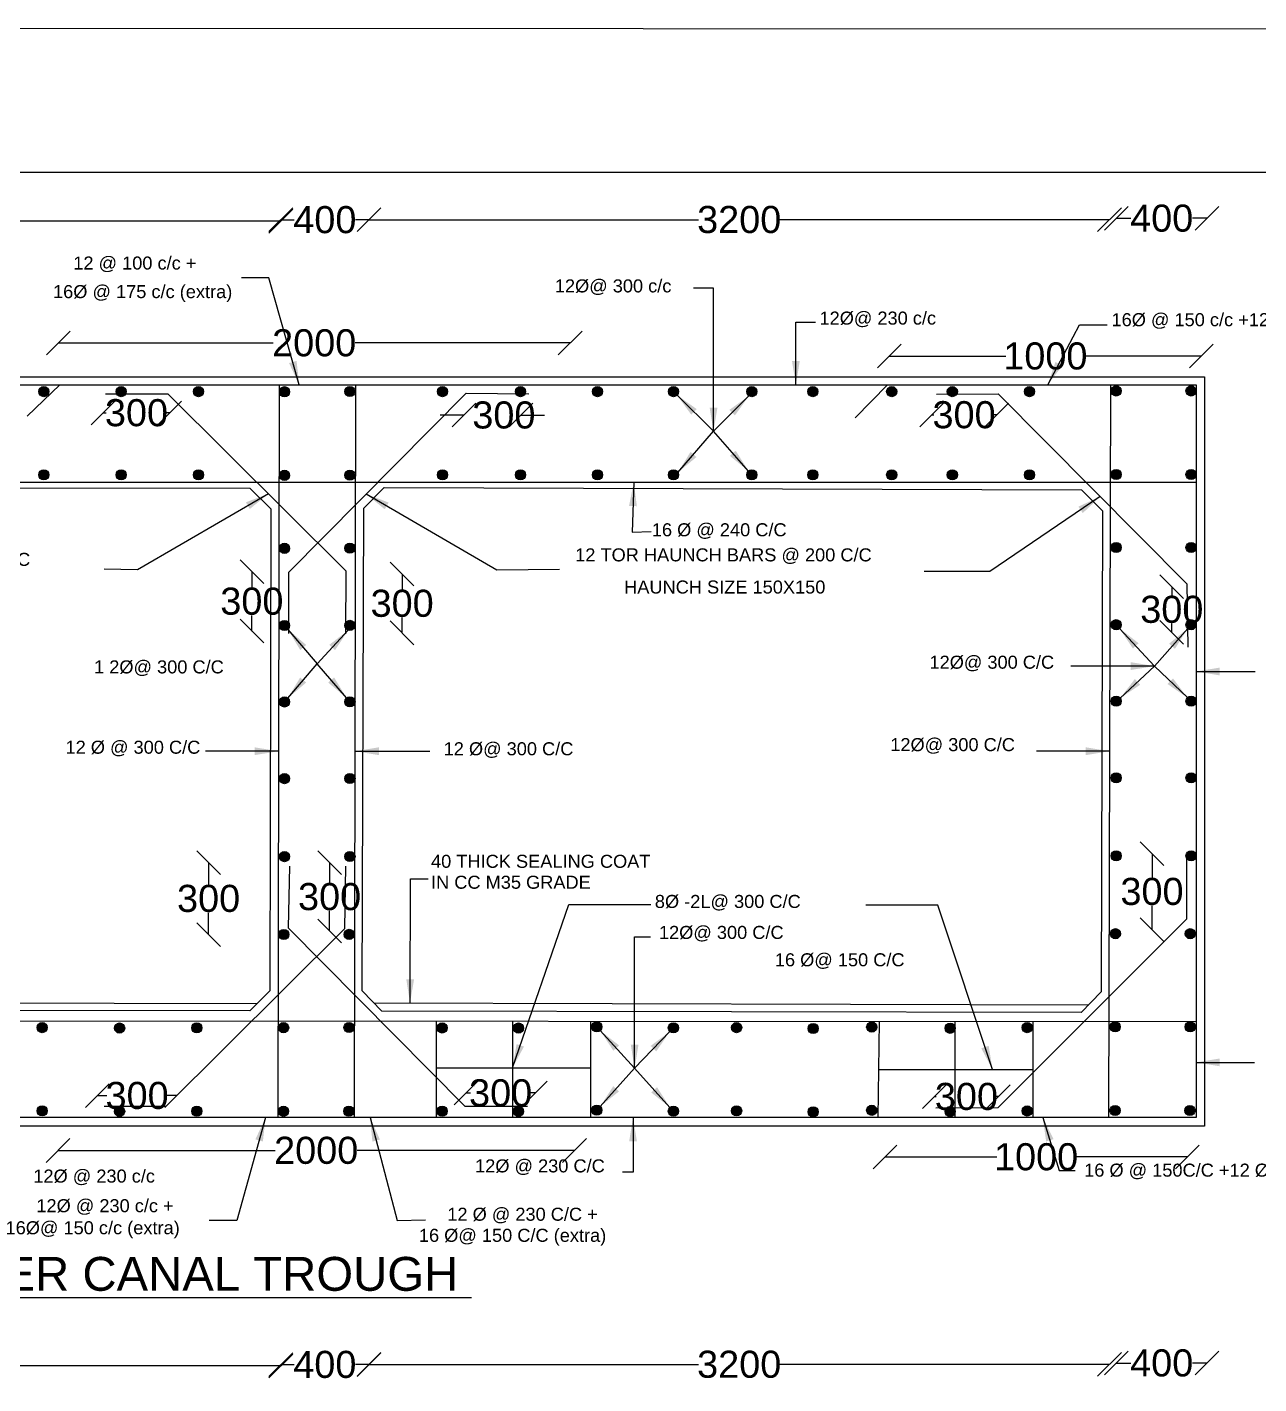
# Model space of a CAD drawing. Header units: metres. Extents: x -13745 to -12608, y -64300 to -63508.
# Drawn here: x -13226.2 to -12862.5, y -63908.3 to -63507.6 of the extents above; entities that cross this region are included whole.
import ezdxf

# ---------------------------------------------------------------- set-up
doc = ezdxf.new("R2010")
doc.units = ezdxf.units.M
doc.header["$MEASUREMENT"] = 0
doc.layers.add('DRAWING', color=7, linetype='Continuous')
doc.styles.get("Standard").update_dxf_attribs({"font": 'ARIAL_1.TTF'})
doc.dimstyles.get("Standard").update_dxf_attribs({"dimtxt": 8, "dimasz": 7, "dimexe": 0.18, "dimexo": 0.0625, "dimgap": 0.09, "dimtad": 0, "dimtih": 1, "dimtoh": 1, "dimdec": 0, "dimzin": 0, "dimdsep": 46, "dimtxsty": 'Standard', "dimblk": 'OBLIQUE', "dimcen": 0, "dimse1": 1, "dimse2": 1, "dimadec": 0, "dimazin": 0, "dimtfac": 1, "dimtdec": 0, "dimtofl": 0, "dimtmove": 0, "dimatfit": 3, "dimfxl": 0, "dimtolj": 1, "dimtzin": 0, "dimarcsym": 0})
picture_1 = doc.add_image_def('image1.jpg', size_in_pixel=(4746, 3309))

# ---------------------------------------------------------------- blocks, each defined once
blk = doc.blocks.new('_Oblique')
at = {"color": 0, "linetype": 'ByBlock', "lineweight": -2}
blk.add_line((-0.5, -0.5), (0.5, 0.5), dxfattribs=at)
blk = doc.blocks.new('*D8')
at = {"layer": 'Defpoints', "color": 0}
for p in [(-13375.26, -63563.7), (-13151.29, -63563.7), (-13151.29, -63564.86)]:
    blk.add_point(p, dxfattribs=at)
at = {"layer": 'DRAWING', "color": 0, "lineweight": -2}
for p, q in [((-13375.26, -63564.86), (-13275.29, -63564.86)), ((-13151.29, -63564.86), (-13251.25, -63564.86))]:
    blk.add_line(p, q, dxfattribs=at)
at = {"layer": 'DRAWING', "color": 0, "lineweight": -2, "xscale": 7, "yscale": 7, "zscale": 7, "rotation": 180}
blk.add_blockref('_Oblique', (-13375.26, -63564.86), dxfattribs=at)
at = {"layer": 'DRAWING', "color": 0, "lineweight": -2, "xscale": 7, "yscale": 7, "zscale": 7}
blk.add_blockref('_Oblique', (-13151.29, -63564.86), dxfattribs=at)
at = {"layer": 'DRAWING', "color": 0, "insert": (-13263.27, -63564.86), "char_height": 8, "attachment_point": 5}
blk.add_mtext('\\A1;3200', dxfattribs=at)
blk = doc.blocks.new('*D9')
at = {"layer": 'Defpoints', "color": 0}
for p in [(-13151.29, -63563.7), (-13125.28, -63563.7), (-13125.28, -63564.46)]:
    blk.add_point(p, dxfattribs=at)
at = {"layer": 'DRAWING', "color": 0, "lineweight": -2}
for p, q in [((-13151.29, -63564.46), (-13147.36, -63564.46)), ((-13125.28, -63564.46), (-13129.21, -63564.46))]:
    blk.add_line(p, q, dxfattribs=at)
at = {"layer": 'DRAWING', "color": 0, "lineweight": -2, "xscale": 7, "yscale": 7, "zscale": 7, "rotation": 180}
blk.add_blockref('_Oblique', (-13151.29, -63564.46), dxfattribs=at)
at = {"layer": 'DRAWING', "color": 0, "lineweight": -2, "xscale": 7, "yscale": 7, "zscale": 7}
blk.add_blockref('_Oblique', (-13125.28, -63564.46), dxfattribs=at)
at = {"layer": 'DRAWING', "color": 0, "insert": (-13138.29, -63564.46), "char_height": 8, "attachment_point": 5}
blk.add_mtext('\\A1;400', dxfattribs=at)
blk = doc.blocks.new('*D10')
at = {"layer": 'Defpoints', "color": 0}
for p in [(-13125.28, -63563.7), (-12906.56, -63563.7), (-12906.56, -63564.42)]:
    blk.add_point(p, dxfattribs=at)
at = {"layer": 'DRAWING', "color": 0, "lineweight": -2}
for p, q in [((-13125.28, -63564.42), (-13027.94, -63564.42)), ((-12906.56, -63564.42), (-13003.9, -63564.42))]:
    blk.add_line(p, q, dxfattribs=at)
at = {"layer": 'DRAWING', "color": 0, "lineweight": -2, "xscale": 7, "yscale": 7, "zscale": 7, "rotation": 180}
blk.add_blockref('_Oblique', (-13125.28, -63564.42), dxfattribs=at)
at = {"layer": 'DRAWING', "color": 0, "lineweight": -2, "xscale": 7, "yscale": 7, "zscale": 7}
blk.add_blockref('_Oblique', (-12906.56, -63564.42), dxfattribs=at)
at = {"layer": 'DRAWING', "color": 0, "insert": (-13015.92, -63564.42), "char_height": 8, "attachment_point": 5}
blk.add_mtext('\\A1;3200', dxfattribs=at)
blk = doc.blocks.new('*D11')
at = {"layer": 'Defpoints', "color": 0}
for p in [(-12904.56, -63564.42), (-12877.75, -63564.02), (-12877.75, -63564.42)]:
    blk.add_point(p, dxfattribs=at)
at = {"layer": 'DRAWING', "color": 0, "lineweight": -2}
for p, q in [((-12904.56, -63564.02), (-12900.23, -63564.02)), ((-12877.75, -63564.02), (-12882.08, -63564.02))]:
    blk.add_line(p, q, dxfattribs=at)
at = {"layer": 'DRAWING', "color": 0, "lineweight": -2, "xscale": 7, "yscale": 7, "zscale": 7, "rotation": 180}
blk.add_blockref('_Oblique', (-12904.56, -63564.02), dxfattribs=at)
at = {"layer": 'DRAWING', "color": 0, "lineweight": -2, "xscale": 7, "yscale": 7, "zscale": 7}
blk.add_blockref('_Oblique', (-12877.75, -63564.02), dxfattribs=at)
at = {"layer": 'DRAWING', "color": 0, "insert": (-12891.15, -63564.02), "char_height": 8, "attachment_point": 5}
blk.add_mtext('\\A1;400', dxfattribs=at)
blk = doc.blocks.new('*D14')
at = {"layer": 'Defpoints', "color": 0}
for p in [(-13217.02, -63601.42), (-13065.84, -63600.84), (-13065.84, -63601.42)]:
    blk.add_point(p, dxfattribs=at)
at = {"layer": 'DRAWING', "color": 0, "lineweight": -2}
for p, q in [((-13217.02, -63600.84), (-13153.52, -63600.84)), ((-13065.84, -63600.84), (-13129.34, -63600.84))]:
    blk.add_line(p, q, dxfattribs=at)
at = {"layer": 'DRAWING', "color": 0, "lineweight": -2, "xscale": 7, "yscale": 7, "zscale": 7, "rotation": 180}
blk.add_blockref('_Oblique', (-13217.02, -63600.84), dxfattribs=at)
at = {"layer": 'DRAWING', "color": 0, "lineweight": -2, "xscale": 7, "yscale": 7, "zscale": 7}
blk.add_blockref('_Oblique', (-13065.84, -63600.84), dxfattribs=at)
at = {"layer": 'DRAWING', "color": 0, "insert": (-13141.43, -63600.84), "char_height": 8, "attachment_point": 5}
blk.add_mtext('\\A1;2000', dxfattribs=at)
blk = doc.blocks.new('*D15')
at = {"layer": 'Defpoints', "color": 0}
for p in [(-12971.61, -63607.39), (-12879.4, -63604.72), (-12879.4, -63607.39)]:
    blk.add_point(p, dxfattribs=at)
at = {"layer": 'DRAWING', "color": 0, "lineweight": -2}
for p, q in [((-12971.61, -63604.72), (-12937.15, -63604.72)), ((-12879.4, -63604.72), (-12913.86, -63604.72))]:
    blk.add_line(p, q, dxfattribs=at)
at = {"layer": 'DRAWING', "color": 0, "lineweight": -2, "xscale": 7, "yscale": 7, "zscale": 7, "rotation": 180}
blk.add_blockref('_Oblique', (-12971.61, -63604.72), dxfattribs=at)
at = {"layer": 'DRAWING', "color": 0, "lineweight": -2, "xscale": 7, "yscale": 7, "zscale": 7}
blk.add_blockref('_Oblique', (-12879.4, -63604.72), dxfattribs=at)
at = {"layer": 'DRAWING', "color": 0, "insert": (-12925.5, -63604.72), "char_height": 8, "attachment_point": 5}
blk.add_mtext('\\A1;1000', dxfattribs=at)
blk = doc.blocks.new('*D23')
at = {"layer": 'Defpoints', "color": 0}
for p in [(-13203.76, -63618.97), (-13184.08, -63618.97), (-13184.08, -63621.48)]:
    blk.add_point(p, dxfattribs=at)
at = {"layer": 'DRAWING', "color": 0, "lineweight": -2}
for p, q in [((-13203.76, -63621.48), (-13202.83, -63621.48)), ((-13184.08, -63621.48), (-13185.01, -63621.48))]:
    blk.add_line(p, q, dxfattribs=at)
at = {"layer": 'DRAWING', "color": 0, "lineweight": -2, "xscale": 7, "yscale": 7, "zscale": 7, "rotation": 180}
blk.add_blockref('_Oblique', (-13203.76, -63621.48), dxfattribs=at)
at = {"layer": 'DRAWING', "color": 0, "lineweight": -2, "xscale": 7, "yscale": 7, "zscale": 7}
blk.add_blockref('_Oblique', (-13184.08, -63621.48), dxfattribs=at)
at = {"layer": 'DRAWING', "color": 0, "insert": (-13193.92, -63621.48), "char_height": 8, "attachment_point": 5}
blk.add_mtext('\\A1;300', dxfattribs=at)
blk = doc.blocks.new('*D24')
at = {"layer": 'Defpoints', "color": 0}
for p in [(-13097.2, -63619.69), (-13080.38, -63619.69), (-13080.38, -63622.15)]:
    blk.add_point(p, dxfattribs=at)
at = {"layer": 'DRAWING', "color": 0, "lineweight": -2}
for p, q in [((-13097.2, -63622.15), (-13104.2, -63622.15)), ((-13080.38, -63622.15), (-13073.38, -63622.15))]:
    blk.add_line(p, q, dxfattribs=at)
at = {"layer": 'DRAWING', "color": 0, "lineweight": -2, "xscale": 7, "yscale": 7, "zscale": 7}
blk.add_blockref('_Oblique', (-13097.2, -63622.15), dxfattribs=at)
at = {"layer": 'DRAWING', "color": 0, "lineweight": -2, "xscale": 7, "yscale": 7, "zscale": 7, "rotation": 180}
blk.add_blockref('_Oblique', (-13080.38, -63622.15), dxfattribs=at)
at = {"layer": 'DRAWING', "color": 0, "insert": (-13085.42, -63622.15), "char_height": 8, "attachment_point": 5}
blk.add_mtext('\\A1;300', dxfattribs=at)
blk = doc.blocks.new('*D25')
at = {"layer": 'Defpoints', "color": 0}
for p in [(-12959.12, -63621.76), (-12939.89, -63621.76), (-12939.89, -63622.08)]:
    blk.add_point(p, dxfattribs=at)
at = {"layer": 'DRAWING', "color": 0, "lineweight": -2}
for p, q in [((-12959.12, -63622.08), (-12958.42, -63622.08)), ((-12939.89, -63622.08), (-12940.59, -63622.08))]:
    blk.add_line(p, q, dxfattribs=at)
at = {"layer": 'DRAWING', "color": 0, "lineweight": -2, "xscale": 7, "yscale": 7, "zscale": 7, "rotation": 180}
blk.add_blockref('_Oblique', (-12959.12, -63622.08), dxfattribs=at)
at = {"layer": 'DRAWING', "color": 0, "lineweight": -2, "xscale": 7, "yscale": 7, "zscale": 7}
blk.add_blockref('_Oblique', (-12939.89, -63622.08), dxfattribs=at)
at = {"layer": 'DRAWING', "color": 0, "insert": (-12949.51, -63622.08), "char_height": 8, "attachment_point": 5}
blk.add_mtext('\\A1;300', dxfattribs=at)
blk = doc.blocks.new('*D28')
at = {"layer": 'Defpoints', "color": 0}
for p in [(-13135.7, -63669.1), (-13135.7, -63686.44), (-13115.46, -63686.44)]:
    blk.add_point(p, dxfattribs=at)
at = {"layer": 'DRAWING', "color": 0, "lineweight": -2}
for p, q in [((-13115.46, -63669.1), (-13115.46, -63673.6)), ((-13115.46, -63686.44), (-13115.46, -63681.94))]:
    blk.add_line(p, q, dxfattribs=at)
at = {"layer": 'DRAWING', "color": 0, "lineweight": -2, "xscale": 7, "yscale": 7, "zscale": 7}
for p, rotation in [((-13115.46, -63669.1), 90), ((-13115.46, -63686.44), 270)]:
    blk.add_blockref('_Oblique', p, dxfattribs=dict(at, rotation=rotation))
at = {"layer": 'DRAWING', "color": 0, "insert": (-13115.46, -63677.77), "char_height": 8, "attachment_point": 5}
blk.add_mtext('\\A1;300', dxfattribs=at)
blk = doc.blocks.new('*D29')
at = {"layer": 'Defpoints', "color": 0}
for p in [(-13145.76, -63668.35), (-13159.84, -63685.93), (-13145.76, -63685.93)]:
    blk.add_point(p, dxfattribs=at)
at = {"layer": 'DRAWING', "color": 0, "lineweight": -2}
for p, q in [((-13159.84, -63668.35), (-13159.84, -63672.97)), ((-13159.84, -63685.93), (-13159.84, -63681.32))]:
    blk.add_line(p, q, dxfattribs=at)
at = {"layer": 'DRAWING', "color": 0, "lineweight": -2, "xscale": 7, "yscale": 7, "zscale": 7}
for p, rotation in [((-13159.84, -63668.35), 90), ((-13159.84, -63685.93), 270)]:
    blk.add_blockref('_Oblique', p, dxfattribs=dict(at, rotation=rotation))
at = {"layer": 'DRAWING', "color": 0, "insert": (-13159.84, -63677.14), "char_height": 8, "attachment_point": 5}
blk.add_mtext('\\A1;300', dxfattribs=at)
blk = doc.blocks.new('*D30')
at = {"layer": 'Defpoints', "color": 0}
for p in [(-12888.28, -63672.83), (-12888.28, -63686.27), (-12888.16, -63686.27)]:
    blk.add_point(p, dxfattribs=at)
at = {"layer": 'DRAWING', "color": 0, "lineweight": -2}
for p, q in [((-12888.16, -63672.83), (-12888.16, -63675.38)), ((-12888.16, -63686.27), (-12888.16, -63683.73))]:
    blk.add_line(p, q, dxfattribs=at)
at = {"layer": 'DRAWING', "color": 0, "lineweight": -2, "xscale": 7, "yscale": 7, "zscale": 7}
for p, rotation in [((-12888.16, -63672.83), 90), ((-12888.16, -63686.27), 270)]:
    blk.add_blockref('_Oblique', p, dxfattribs=dict(at, rotation=rotation))
at = {"layer": 'DRAWING', "color": 0, "insert": (-12888.16, -63679.55), "char_height": 8, "attachment_point": 5}
blk.add_mtext('\\A1;300', dxfattribs=at)
blk = doc.blocks.new('*D31')
at = {"layer": 'Defpoints', "color": 0}
for p in [(-12887.83, -63751.67), (-12894.01, -63774.07), (-12886.91, -63774.07)]:
    blk.add_point(p, dxfattribs=at)
at = {"layer": 'DRAWING', "color": 0, "lineweight": -2}
for p, q in [((-12894.01, -63751.67), (-12894.01, -63758.69)), ((-12894.01, -63774.07), (-12894.01, -63767.04))]:
    blk.add_line(p, q, dxfattribs=at)
at = {"layer": 'DRAWING', "color": 0, "lineweight": -2, "xscale": 7, "yscale": 7, "zscale": 7}
for p, rotation in [((-12894.01, -63751.67), 90), ((-12894.01, -63774.07), 270)]:
    blk.add_blockref('_Oblique', p, dxfattribs=dict(at, rotation=rotation))
at = {"layer": 'DRAWING', "color": 0, "insert": (-12894.01, -63762.87), "char_height": 8, "attachment_point": 5}
blk.add_mtext('\\A1;300', dxfattribs=at)
blk = doc.blocks.new('*D32')
at = {"layer": 'Defpoints', "color": 0}
for p in [(-13136.58, -63754.3), (-13136.89, -63774.5), (-13136.58, -63774.5)]:
    blk.add_point(p, dxfattribs=at)
at = {"layer": 'DRAWING', "color": 0, "lineweight": -2}
for p, q in [((-13136.89, -63754.3), (-13136.89, -63760.22)), ((-13136.89, -63774.5), (-13136.89, -63768.57))]:
    blk.add_line(p, q, dxfattribs=at)
at = {"layer": 'DRAWING', "color": 0, "lineweight": -2, "xscale": 7, "yscale": 7, "zscale": 7}
for p, rotation in [((-13136.89, -63754.3), 90), ((-13136.89, -63774.5), 270)]:
    blk.add_blockref('_Oblique', p, dxfattribs=dict(at, rotation=rotation))
at = {"layer": 'DRAWING', "color": 0, "insert": (-13136.89, -63764.4), "char_height": 8, "attachment_point": 5}
blk.add_mtext('\\A1;300', dxfattribs=at)
blk = doc.blocks.new('*D33')
at = {"layer": 'Defpoints', "color": 0}
for p in [(-13146.61, -63754.3), (-13172.62, -63775.55), (-13148.91, -63775.55)]:
    blk.add_point(p, dxfattribs=at)
at = {"layer": 'DRAWING', "color": 0, "lineweight": -2}
for p, q in [((-13172.62, -63754.3), (-13172.62, -63760.75)), ((-13172.62, -63775.55), (-13172.62, -63769.1))]:
    blk.add_line(p, q, dxfattribs=at)
at = {"layer": 'DRAWING', "color": 0, "lineweight": -2, "xscale": 7, "yscale": 7, "zscale": 7}
for p, rotation in [((-13172.62, -63754.3), 90), ((-13172.62, -63775.55), 270)]:
    blk.add_blockref('_Oblique', p, dxfattribs=dict(at, rotation=rotation))
at = {"layer": 'DRAWING', "color": 0, "insert": (-13172.62, -63764.93), "char_height": 8, "attachment_point": 5}
blk.add_mtext('\\A1;300', dxfattribs=at)
blk = doc.blocks.new('*D41')
at = {"layer": 'Defpoints', "color": 0}
for p in [(-13205.44, -63822.37), (-13182.02, -63823.13), (-13182.02, -63823.13)]:
    blk.add_point(p, dxfattribs=at)
at = {"layer": 'DRAWING', "color": 0, "lineweight": -2}
for p, q in [((-13205.44, -63823.13), (-13202.64, -63823.13)), ((-13182.02, -63823.13), (-13184.82, -63823.13))]:
    blk.add_line(p, q, dxfattribs=at)
at = {"layer": 'DRAWING', "color": 0, "lineweight": -2, "xscale": 7, "yscale": 7, "zscale": 7, "rotation": 180}
blk.add_blockref('_Oblique', (-13205.44, -63823.13), dxfattribs=at)
at = {"layer": 'DRAWING', "color": 0, "lineweight": -2, "xscale": 7, "yscale": 7, "zscale": 7}
blk.add_blockref('_Oblique', (-13182.02, -63823.13), dxfattribs=at)
at = {"layer": 'DRAWING', "color": 0, "insert": (-13193.73, -63823.13), "char_height": 8, "attachment_point": 5}
blk.add_mtext('\\A1;300', dxfattribs=at)
blk = doc.blocks.new('*D42')
at = {"layer": 'Defpoints', "color": 0}
for p in [(-13096.64, -63823.02), (-13076.13, -63822.35), (-13076.13, -63823.02)]:
    blk.add_point(p, dxfattribs=at)
at = {"layer": 'DRAWING', "color": 0, "lineweight": -2}
for p, q in [((-13096.64, -63822.35), (-13095.3, -63822.35)), ((-13076.13, -63822.35), (-13077.47, -63822.35))]:
    blk.add_line(p, q, dxfattribs=at)
at = {"layer": 'DRAWING', "color": 0, "lineweight": -2, "xscale": 7, "yscale": 7, "zscale": 7, "rotation": 180}
blk.add_blockref('_Oblique', (-13096.64, -63822.35), dxfattribs=at)
at = {"layer": 'DRAWING', "color": 0, "lineweight": -2, "xscale": 7, "yscale": 7, "zscale": 7}
blk.add_blockref('_Oblique', (-13076.13, -63822.35), dxfattribs=at)
at = {"layer": 'DRAWING', "color": 0, "insert": (-13086.38, -63822.35), "char_height": 8, "attachment_point": 5}
blk.add_mtext('\\A1;300', dxfattribs=at)
blk = doc.blocks.new('*D43')
at = {"layer": 'Defpoints', "color": 0}
for p in [(-12958.27, -63822.98), (-12939.35, -63822.98), (-12939.35, -63823.42)]:
    blk.add_point(p, dxfattribs=at)
at = {"layer": 'DRAWING', "color": 0, "lineweight": -2}
for p, q in [((-12958.27, -63823.42), (-12957.72, -63823.42)), ((-12939.35, -63823.42), (-12939.9, -63823.42))]:
    blk.add_line(p, q, dxfattribs=at)
at = {"layer": 'DRAWING', "color": 0, "lineweight": -2, "xscale": 7, "yscale": 7, "zscale": 7, "rotation": 180}
blk.add_blockref('_Oblique', (-12958.27, -63823.42), dxfattribs=at)
at = {"layer": 'DRAWING', "color": 0, "lineweight": -2, "xscale": 7, "yscale": 7, "zscale": 7}
blk.add_blockref('_Oblique', (-12939.35, -63823.42), dxfattribs=at)
at = {"layer": 'DRAWING', "color": 0, "insert": (-12948.81, -63823.42), "char_height": 8, "attachment_point": 5}
blk.add_mtext('\\A1;300', dxfattribs=at)
blk = doc.blocks.new('*D44')
at = {"layer": 'Defpoints', "color": 0}
for p in [(-12972.87, -63835.32), (-12883.6, -63835.32), (-12883.6, -63841.24)]:
    blk.add_point(p, dxfattribs=at)
at = {"layer": 'DRAWING', "color": 0, "lineweight": -2}
for p, q in [((-12972.87, -63841.24), (-12939.88, -63841.24)), ((-12883.6, -63841.24), (-12916.59, -63841.24))]:
    blk.add_line(p, q, dxfattribs=at)
at = {"layer": 'DRAWING', "color": 0, "lineweight": -2, "xscale": 7, "yscale": 7, "zscale": 7, "rotation": 180}
blk.add_blockref('_Oblique', (-12972.87, -63841.24), dxfattribs=at)
at = {"layer": 'DRAWING', "color": 0, "lineweight": -2, "xscale": 7, "yscale": 7, "zscale": 7}
blk.add_blockref('_Oblique', (-12883.6, -63841.24), dxfattribs=at)
at = {"layer": 'DRAWING', "color": 0, "insert": (-12928.24, -63841.24), "char_height": 8, "attachment_point": 5}
blk.add_mtext('\\A1;1000', dxfattribs=at)
blk = doc.blocks.new('*D45')
at = {"layer": 'Defpoints', "color": 0}
for p in [(-13217.11, -63837.91), (-13217.11, -63839.33), (-13064.56, -63837.91)]:
    blk.add_point(p, dxfattribs=at)
at = {"layer": 'DRAWING', "color": 0, "lineweight": -2}
for p, q in [((-13217.11, -63839.33), (-13152.93, -63839.33)), ((-13064.56, -63839.33), (-13128.75, -63839.33))]:
    blk.add_line(p, q, dxfattribs=at)
at = {"layer": 'DRAWING', "color": 0, "lineweight": -2, "xscale": 7, "yscale": 7, "zscale": 7, "rotation": 180}
blk.add_blockref('_Oblique', (-13217.11, -63839.33), dxfattribs=at)
at = {"layer": 'DRAWING', "color": 0, "lineweight": -2, "xscale": 7, "yscale": 7, "zscale": 7}
blk.add_blockref('_Oblique', (-13064.56, -63839.33), dxfattribs=at)
at = {"layer": 'DRAWING', "color": 0, "insert": (-13140.84, -63839.33), "char_height": 8, "attachment_point": 5}
blk.add_mtext('\\A1;2000', dxfattribs=at)
blk = doc.blocks.new('*D54')
at = {"layer": 'Defpoints', "color": 0}
for p in [(-13375.26, -63901.8), (-13151.29, -63901.8), (-13151.29, -63902.96)]:
    blk.add_point(p, dxfattribs=at)
at = {"layer": 'DRAWING', "color": 0, "lineweight": -2}
for p, q in [((-13375.26, -63902.96), (-13275.29, -63902.96)), ((-13151.29, -63902.96), (-13251.25, -63902.96))]:
    blk.add_line(p, q, dxfattribs=at)
at = {"layer": 'DRAWING', "color": 0, "lineweight": -2, "xscale": 7, "yscale": 7, "zscale": 7, "rotation": 180}
blk.add_blockref('_Oblique', (-13375.26, -63902.96), dxfattribs=at)
at = {"layer": 'DRAWING', "color": 0, "lineweight": -2, "xscale": 7, "yscale": 7, "zscale": 7}
blk.add_blockref('_Oblique', (-13151.29, -63902.96), dxfattribs=at)
at = {"layer": 'DRAWING', "color": 0, "insert": (-13263.27, -63902.96), "char_height": 8, "attachment_point": 5}
blk.add_mtext('\\A1;3200', dxfattribs=at)
blk = doc.blocks.new('*D55')
at = {"layer": 'Defpoints', "color": 0}
for p in [(-13151.29, -63901.8), (-13125.28, -63901.8), (-13125.28, -63902.56)]:
    blk.add_point(p, dxfattribs=at)
at = {"layer": 'DRAWING', "color": 0, "lineweight": -2}
for p, q in [((-13151.29, -63902.56), (-13147.36, -63902.56)), ((-13125.28, -63902.56), (-13129.21, -63902.56))]:
    blk.add_line(p, q, dxfattribs=at)
at = {"layer": 'DRAWING', "color": 0, "lineweight": -2, "xscale": 7, "yscale": 7, "zscale": 7, "rotation": 180}
blk.add_blockref('_Oblique', (-13151.29, -63902.56), dxfattribs=at)
at = {"layer": 'DRAWING', "color": 0, "lineweight": -2, "xscale": 7, "yscale": 7, "zscale": 7}
blk.add_blockref('_Oblique', (-13125.28, -63902.56), dxfattribs=at)
at = {"layer": 'DRAWING', "color": 0, "insert": (-13138.29, -63902.56), "char_height": 8, "attachment_point": 5}
blk.add_mtext('\\A1;400', dxfattribs=at)
blk = doc.blocks.new('*D56')
at = {"layer": 'Defpoints', "color": 0}
for p in [(-13125.28, -63901.8), (-12906.56, -63901.8), (-12906.56, -63902.52)]:
    blk.add_point(p, dxfattribs=at)
at = {"layer": 'DRAWING', "color": 0, "lineweight": -2}
for p, q in [((-13125.28, -63902.52), (-13027.94, -63902.52)), ((-12906.56, -63902.52), (-13003.9, -63902.52))]:
    blk.add_line(p, q, dxfattribs=at)
at = {"layer": 'DRAWING', "color": 0, "lineweight": -2, "xscale": 7, "yscale": 7, "zscale": 7, "rotation": 180}
blk.add_blockref('_Oblique', (-13125.28, -63902.52), dxfattribs=at)
at = {"layer": 'DRAWING', "color": 0, "lineweight": -2, "xscale": 7, "yscale": 7, "zscale": 7}
blk.add_blockref('_Oblique', (-12906.56, -63902.52), dxfattribs=at)
at = {"layer": 'DRAWING', "color": 0, "insert": (-13015.92, -63902.52), "char_height": 8, "attachment_point": 5}
blk.add_mtext('\\A1;3200', dxfattribs=at)
blk = doc.blocks.new('*D57')
at = {"layer": 'Defpoints', "color": 0}
for p in [(-12904.56, -63902.52), (-12877.75, -63902.12), (-12877.75, -63902.52)]:
    blk.add_point(p, dxfattribs=at)
at = {"layer": 'DRAWING', "color": 0, "lineweight": -2}
for p, q in [((-12904.56, -63902.12), (-12900.23, -63902.12)), ((-12877.75, -63902.12), (-12882.08, -63902.12))]:
    blk.add_line(p, q, dxfattribs=at)
at = {"layer": 'DRAWING', "color": 0, "lineweight": -2, "xscale": 7, "yscale": 7, "zscale": 7, "rotation": 180}
blk.add_blockref('_Oblique', (-12904.56, -63902.12), dxfattribs=at)
at = {"layer": 'DRAWING', "color": 0, "lineweight": -2, "xscale": 7, "yscale": 7, "zscale": 7}
blk.add_blockref('_Oblique', (-12877.75, -63902.12), dxfattribs=at)
at = {"layer": 'DRAWING', "color": 0, "insert": (-12891.15, -63902.12), "char_height": 8, "attachment_point": 5}
blk.add_mtext('\\A1;400', dxfattribs=at)

msp = doc.modelspace()

# ---------------------------------------------------------------- hatches: boundary and pattern name
at = {"layer": 'DRAWING'}
h = msp.add_hatch(color=256, dxfattribs=at)
edge = h.paths.add_edge_path()
edge.add_arc((-13221.28, -63615.2), 1.5, 0, 360)
h = msp.add_hatch(color=256, dxfattribs=at)
edge = h.paths.add_edge_path()
edge.add_arc((-13198.45, -63615.2), 1.5, 0, 360)
h = msp.add_hatch(color=256, dxfattribs=at)
edge = h.paths.add_edge_path()
edge.add_arc((-13175.58, -63615.2), 1.5, 0, 360)
h = msp.add_hatch(color=256, dxfattribs=at)
edge = h.paths.add_edge_path()
edge.add_arc((-13150.19, -63615.24), 1.5, 0, 360)
h = msp.add_hatch(color=256, dxfattribs=at)
edge = h.paths.add_edge_path()
edge.add_arc((-13130.87, -63615.19), 1.5, 0, 360)
h = msp.add_hatch(color=256, dxfattribs=at)
edge = h.paths.add_edge_path()
edge.add_arc((-13103.54, -63615.2), 1.5, 0, 360)
h = msp.add_hatch(color=256, dxfattribs=at)
edge = h.paths.add_edge_path()
edge.add_arc((-13080.49, -63615.2), 1.5, 0, 360)
h = msp.add_hatch(color=256, dxfattribs=at)
edge = h.paths.add_edge_path()
edge.add_arc((-13057.76, -63615.2), 1.5, 0, 360)
h = msp.add_hatch(color=256, dxfattribs=at)
edge = h.paths.add_edge_path()
edge.add_arc((-13035.32, -63615.2), 1.5, 0, 360)
h = msp.add_hatch(color=256, dxfattribs=at)
edge = h.paths.add_edge_path()
edge.add_arc((-13012.2, -63615.2), 1.5, 0, 360)
h = msp.add_hatch(color=256, dxfattribs=at)
edge = h.paths.add_edge_path()
edge.add_arc((-12994.17, -63615.2), 1.5, 0, 360)
h = msp.add_hatch(color=256, dxfattribs=at)
edge = h.paths.add_edge_path()
edge.add_arc((-12970.88, -63615.2), 1.5, 0, 360)
h = msp.add_hatch(color=256, dxfattribs=at)
edge = h.paths.add_edge_path()
edge.add_arc((-12952.98, -63615.2), 1.5, 0, 360)
h = msp.add_hatch(color=256, dxfattribs=at)
edge = h.paths.add_edge_path()
edge.add_arc((-12930.21, -63615.2), 1.5, 0, 360)
h = msp.add_hatch(color=256, dxfattribs=at)
edge = h.paths.add_edge_path()
edge.add_arc((-12904.6, -63615), 1.5, 0, 360)
h = msp.add_hatch(color=256, dxfattribs=at)
edge = h.paths.add_edge_path()
edge.add_arc((-12882.48, -63615), 1.5, 0, 360)
h = msp.add_hatch(color=256, dxfattribs=at)
edge = h.paths.add_edge_path()
edge.add_arc((-13221.28, -63639.8), 1.5, 0, 360)
h = msp.add_hatch(color=256, dxfattribs=at)
edge = h.paths.add_edge_path()
edge.add_arc((-13198.45, -63639.8), 1.5, 0, 360)
h = msp.add_hatch(color=256, dxfattribs=at)
edge = h.paths.add_edge_path()
edge.add_arc((-13175.58, -63639.8), 1.5, 0, 360)
h = msp.add_hatch(color=256, dxfattribs=at)
edge = h.paths.add_edge_path()
edge.add_arc((-13150.19, -63639.93), 1.5, 0, 360)
h = msp.add_hatch(color=256, dxfattribs=at)
edge = h.paths.add_edge_path()
edge.add_arc((-13130.87, -63639.88), 1.5, 0, 360)
h = msp.add_hatch(color=256, dxfattribs=at)
edge = h.paths.add_edge_path()
edge.add_arc((-13103.54, -63639.8), 1.5, 0, 360)
h = msp.add_hatch(color=256, dxfattribs=at)
edge = h.paths.add_edge_path()
edge.add_arc((-13080.49, -63639.8), 1.5, 0, 360)
h = msp.add_hatch(color=256, dxfattribs=at)
edge = h.paths.add_edge_path()
edge.add_arc((-13057.76, -63639.8), 1.5, 0, 360)
h = msp.add_hatch(color=256, dxfattribs=at)
edge = h.paths.add_edge_path()
edge.add_arc((-13035.32, -63639.8), 1.5, 0, 360)
h = msp.add_hatch(color=256, dxfattribs=at)
edge = h.paths.add_edge_path()
edge.add_arc((-13012.2, -63639.8), 1.5, 0, 360)
h = msp.add_hatch(color=256, dxfattribs=at)
edge = h.paths.add_edge_path()
edge.add_arc((-12994.17, -63639.8), 1.5, 0, 360)
h = msp.add_hatch(color=256, dxfattribs=at)
edge = h.paths.add_edge_path()
edge.add_arc((-12970.88, -63639.8), 1.5, 0, 360)
h = msp.add_hatch(color=256, dxfattribs=at)
edge = h.paths.add_edge_path()
edge.add_arc((-12952.98, -63639.8), 1.5, 0, 360)
h = msp.add_hatch(color=256, dxfattribs=at)
edge = h.paths.add_edge_path()
edge.add_arc((-12930.21, -63639.8), 1.5, 0, 360)
h = msp.add_hatch(color=256, dxfattribs=at)
edge = h.paths.add_edge_path()
edge.add_arc((-12904.6, -63639.69), 1.5, 0, 360)
h = msp.add_hatch(color=256, dxfattribs=at)
edge = h.paths.add_edge_path()
edge.add_arc((-12882.48, -63639.69), 1.5, 0, 360)
h = msp.add_hatch(color=256, dxfattribs=at)
edge = h.paths.add_edge_path()
edge.add_arc((-13150.19, -63661.49), 1.5, 0, 360)
h = msp.add_hatch(color=256, dxfattribs=at)
edge = h.paths.add_edge_path()
edge.add_arc((-13130.87, -63661.44), 1.5, 0, 360)
h = msp.add_hatch(color=256, dxfattribs=at)
edge = h.paths.add_edge_path()
edge.add_arc((-12904.6, -63661.25), 1.5, 0, 360)
h = msp.add_hatch(color=256, dxfattribs=at)
edge = h.paths.add_edge_path()
edge.add_arc((-12882.48, -63661.24), 1.5, 0, 360)
h = msp.add_hatch(color=256, dxfattribs=at)
edge = h.paths.add_edge_path()
edge.add_arc((-13150.19, -63684.29), 1.5, 0, 360)
h = msp.add_hatch(color=256, dxfattribs=at)
edge = h.paths.add_edge_path()
edge.add_arc((-13130.87, -63684.24), 1.5, 0, 360)
h = msp.add_hatch(color=256, dxfattribs=at)
edge = h.paths.add_edge_path()
edge.add_arc((-12904.6, -63684.05), 1.5, 0, 360)
h = msp.add_hatch(color=256, dxfattribs=at)
edge = h.paths.add_edge_path()
edge.add_arc((-12882.48, -63684.05), 1.5, 0, 360)
h = msp.add_hatch(color=256, dxfattribs=at)
edge = h.paths.add_edge_path()
edge.add_arc((-13150.19, -63706.86), 1.5, 0, 360)
h = msp.add_hatch(color=256, dxfattribs=at)
edge = h.paths.add_edge_path()
edge.add_arc((-13130.87, -63706.81), 1.5, 0, 360)
h = msp.add_hatch(color=256, dxfattribs=at)
edge = h.paths.add_edge_path()
edge.add_arc((-12904.6, -63706.62), 1.5, 0, 360)
h = msp.add_hatch(color=256, dxfattribs=at)
edge = h.paths.add_edge_path()
edge.add_arc((-12882.48, -63706.61), 1.5, 0, 360)
h = msp.add_hatch(color=256, dxfattribs=at)
edge = h.paths.add_edge_path()
edge.add_arc((-12904.6, -63729.26), 1.5, 0, 360)
h = msp.add_hatch(color=256, dxfattribs=at)
edge = h.paths.add_edge_path()
edge.add_arc((-12882.48, -63729.26), 1.5, 0, 360)
h = msp.add_hatch(color=256, dxfattribs=at)
edge = h.paths.add_edge_path()
edge.add_arc((-13150.19, -63729.51), 1.5, 0, 360)
h = msp.add_hatch(color=256, dxfattribs=at)
edge = h.paths.add_edge_path()
edge.add_arc((-13130.87, -63729.46), 1.5, 0, 360)
h = msp.add_hatch(color=256, dxfattribs=at)
edge = h.paths.add_edge_path()
edge.add_arc((-13150.19, -63752.54), 1.5, 0, 360)
h = msp.add_hatch(color=256, dxfattribs=at)
edge = h.paths.add_edge_path()
edge.add_arc((-13130.87, -63752.49), 1.5, 0, 360)
h = msp.add_hatch(color=256, dxfattribs=at)
edge = h.paths.add_edge_path()
edge.add_arc((-12904.6, -63752.3), 1.5, 0, 360)
h = msp.add_hatch(color=256, dxfattribs=at)
edge = h.paths.add_edge_path()
edge.add_arc((-12882.48, -63752.3), 1.5, 0, 360)
h = msp.add_hatch(color=256, dxfattribs=at)
edge = h.paths.add_edge_path()
edge.add_arc((-13150.41, -63775.55), 1.5, 0, 360)
h = msp.add_hatch(color=256, dxfattribs=at)
edge = h.paths.add_edge_path()
edge.add_arc((-13131.09, -63775.5), 1.5, 0, 360)
h = msp.add_hatch(color=256, dxfattribs=at)
edge = h.paths.add_edge_path()
edge.add_arc((-12904.83, -63775.31), 1.5, 0, 360)
h = msp.add_hatch(color=256, dxfattribs=at)
edge = h.paths.add_edge_path()
edge.add_arc((-12882.7, -63775.31), 1.5, 0, 360)
h = msp.add_hatch(color=256, dxfattribs=at)
edge = h.paths.add_edge_path()
edge.add_arc((-13221.76, -63803.04), 1.5, 0, 360)
h = msp.add_hatch(color=256, dxfattribs=at)
edge = h.paths.add_edge_path()
edge.add_arc((-13198.89, -63803.17), 1.5, 0, 360)
h = msp.add_hatch(color=256, dxfattribs=at)
edge = h.paths.add_edge_path()
edge.add_arc((-13176.1, -63803.11), 1.5, 0, 360)
h = msp.add_hatch(color=256, dxfattribs=at)
edge = h.paths.add_edge_path()
edge.add_arc((-13150.47, -63803.06), 1.5, 0, 360)
h = msp.add_hatch(color=256, dxfattribs=at)
edge = h.paths.add_edge_path()
edge.add_arc((-13131.15, -63803.01), 1.5, 0, 360)
h = msp.add_hatch(color=256, dxfattribs=at)
edge = h.paths.add_edge_path()
edge.add_arc((-13103.66, -63803.14), 1.5, 0, 360)
h = msp.add_hatch(color=256, dxfattribs=at)
edge = h.paths.add_edge_path()
edge.add_arc((-13081.08, -63803.17), 1.5, 0, 360)
h = msp.add_hatch(color=256, dxfattribs=at)
edge = h.paths.add_edge_path()
edge.add_arc((-13057.94, -63802.82), 1.5, 0, 360)
h = msp.add_hatch(color=256, dxfattribs=at)
edge = h.paths.add_edge_path()
edge.add_arc((-13035.36, -63803.13), 1.5, 0, 360)
h = msp.add_hatch(color=256, dxfattribs=at)
edge = h.paths.add_edge_path()
edge.add_arc((-13016.69, -63803.04), 1.5, 0, 360)
h = msp.add_hatch(color=256, dxfattribs=at)
edge = h.paths.add_edge_path()
edge.add_arc((-12994.09, -63803.31), 1.5, 0, 360)
h = msp.add_hatch(color=256, dxfattribs=at)
edge = h.paths.add_edge_path()
edge.add_arc((-12976.78, -63802.86), 1.5, 0, 360)
h = msp.add_hatch(color=256, dxfattribs=at)
edge = h.paths.add_edge_path()
edge.add_arc((-12953.64, -63803.23), 1.5, 0, 360)
h = msp.add_hatch(color=256, dxfattribs=at)
edge = h.paths.add_edge_path()
edge.add_arc((-12930.87, -63803.04), 1.5, 0, 360)
h = msp.add_hatch(color=256, dxfattribs=at)
edge = h.paths.add_edge_path()
edge.add_arc((-12904.88, -63802.82), 1.5, 0, 360)
h = msp.add_hatch(color=256, dxfattribs=at)
edge = h.paths.add_edge_path()
edge.add_arc((-12882.76, -63802.82), 1.5, 0, 360)
h = msp.add_hatch(color=256, dxfattribs=at)
edge = h.paths.add_edge_path()
edge.add_arc((-13221.76, -63827.64), 1.5, 0, 360)
h = msp.add_hatch(color=256, dxfattribs=at)
edge = h.paths.add_edge_path()
edge.add_arc((-13198.89, -63827.77), 1.5, 0, 360)
h = msp.add_hatch(color=256, dxfattribs=at)
edge = h.paths.add_edge_path()
edge.add_arc((-13176.1, -63827.71), 1.5, 0, 360)
h = msp.add_hatch(color=256, dxfattribs=at)
edge = h.paths.add_edge_path()
edge.add_arc((-13150.52, -63827.75), 1.5, 0, 360)
h = msp.add_hatch(color=256, dxfattribs=at)
edge = h.paths.add_edge_path()
edge.add_arc((-13131.19, -63827.7), 1.5, 0, 360)
h = msp.add_hatch(color=256, dxfattribs=at)
edge = h.paths.add_edge_path()
edge.add_arc((-13103.66, -63827.74), 1.5, 0, 360)
h = msp.add_hatch(color=256, dxfattribs=at)
edge = h.paths.add_edge_path()
edge.add_arc((-13081.08, -63827.77), 1.5, 0, 360)
h = msp.add_hatch(color=256, dxfattribs=at)
edge = h.paths.add_edge_path()
edge.add_arc((-13057.94, -63827.42), 1.5, 0, 360)
h = msp.add_hatch(color=256, dxfattribs=at)
edge = h.paths.add_edge_path()
edge.add_arc((-13035.36, -63827.73), 1.5, 0, 360)
h = msp.add_hatch(color=256, dxfattribs=at)
edge = h.paths.add_edge_path()
edge.add_arc((-13016.69, -63827.64), 1.5, 0, 360)
h = msp.add_hatch(color=256, dxfattribs=at)
edge = h.paths.add_edge_path()
edge.add_arc((-12994.09, -63827.91), 1.5, 0, 360)
h = msp.add_hatch(color=256, dxfattribs=at)
edge = h.paths.add_edge_path()
edge.add_arc((-12976.78, -63827.46), 1.5, 0, 360)
h = msp.add_hatch(color=256, dxfattribs=at)
edge = h.paths.add_edge_path()
edge.add_arc((-12953.64, -63827.83), 1.5, 0, 360)
h = msp.add_hatch(color=256, dxfattribs=at)
edge = h.paths.add_edge_path()
edge.add_arc((-12930.87, -63827.65), 1.5, 0, 360)
h = msp.add_hatch(color=256, dxfattribs=at)
edge = h.paths.add_edge_path()
edge.add_arc((-12904.93, -63827.5), 1.5, 0, 360)
h = msp.add_hatch(color=256, dxfattribs=at)
edge = h.paths.add_edge_path()
edge.add_arc((-12882.81, -63827.5), 1.5, 0, 360)

# ---------------------------------------------------------------- linework, layer by layer
for points in [[(-13734.52, -63550.38), (-12636.08, -63550.38), (-12636.08, -64276.91), (-13734.52, -64276.91)], [(-13648.75, -63610.82), (-12878.51, -63610.82), (-12878.51, -63832.17), (-13648.75, -63832.17)], [(-13646.35, -63613.18), (-12880.99, -63613.18), (-12880.99, -63829.63), (-13646.35, -63829.63)]]:
    msp.add_lwpolyline(points, close=True, dxfattribs=at)
for points in [[(-13216.59, -63613.18), (-13226.17, -63622.42)], [(-13151.82, -63613.18), (-13152.21, -63829.63)], [(-13129.53, -63829.63), (-13129.14, -63613.18)], [(-12972.17, -63613.18), (-12981.69, -63622.93)], [(-12906.31, -63613.18), (-12906.82, -63829.63)], [(-13203.04, -63615.89), (-13184.62, -63615.85), (-13132.09, -63668.15), (-13132.21, -63686.73)], [(-13148.94, -63686.68), (-13148.94, -63668.5), (-13096.54, -63615.63), (-13078.09, -63615.83)], [(-12957.62, -63616), (-12939.44, -63615.88), (-12883.68, -63672.01), (-12883.47, -63690.64)], [(-13646.35, -63641.91), (-12880.99, -63641.91)], [(-13372.71, -63649.7), (-13366.58, -63643.51), (-13160.43, -63643.75), (-13154.24, -63649.83), (-13154.53, -63792.13), (-13160.41, -63798.04), (-13366.91, -63797.95), (-13373.1, -63791.8), (-13372.71, -63649.7)], [(-13126.75, -63649.61), (-13120.73, -63643.53), (-12914.83, -63644.21), (-12908.59, -63650.41), (-12908.99, -63792.51), (-12914.89, -63798.56), (-13121.45, -63798.16), (-13127.24, -63792.21), (-13126.75, -63649.61)], [(-13203.47, -63826.25), (-13185.16, -63826.25), (-13132.39, -63773.72), (-13132.13, -63755.31)], [(-13148.76, -63755.38), (-13149.15, -63773.54), (-13096.9, -63826.26), (-13078.48, -63826.26)], [(-12957.88, -63826.72), (-12939.48, -63826.65), (-12883.74, -63770.9), (-12883.73, -63752.6)], [(-13066.19, -63766.71), (-13042.05, -63766.71)], [(-13369.43, -63795.44), (-13158.28, -63795.9)], [(-13123.81, -63795.73), (-12912.65, -63796.27)], [(-13646.35, -63800.8), (-12880.99, -63801.28)], [(-13105.37, -63801.14), (-13105.37, -63829.63)], [(-13082.86, -63801.16), (-13082.86, -63829.63)], [(-13059.83, -63801.17), (-13059.83, -63829.63)], [(-12974.58, -63801.22), (-12975.02, -63829.63)], [(-12952.22, -63801.24), (-12952.22, -63829.63)], [(-12929.18, -63801.25), (-12929.18, -63829.63)], [(-13105.37, -63814.9), (-13059.83, -63814.9)], [(-12974.8, -63815.43), (-12929.18, -63815.43)]]:
    msp.add_lwpolyline(points, dxfattribs=at)
for centre in [(-13221.28, -63615.2), (-13198.45, -63615.2), (-13175.58, -63615.2), (-13150.19, -63615.24), (-13130.87, -63615.19), (-13103.54, -63615.2), (-13080.49, -63615.2), (-13057.76, -63615.2), (-13035.32, -63615.2), (-13012.2, -63615.2), (-12994.17, -63615.2), (-12970.88, -63615.2), (-12952.98, -63615.2), (-12930.21, -63615.2), (-12904.6, -63615), (-12882.48, -63615), (-13221.28, -63639.8), (-13198.45, -63639.8), (-13175.58, -63639.8), (-13150.19, -63639.93), (-13130.87, -63639.88), (-13103.54, -63639.8), (-13080.49, -63639.8), (-13057.76, -63639.8), (-13035.32, -63639.8), (-13012.2, -63639.8), (-12994.17, -63639.8), (-12970.88, -63639.8), (-12952.98, -63639.8), (-12930.21, -63639.8), (-12904.6, -63639.69), (-12882.48, -63639.69), (-13150.19, -63661.49), (-13130.87, -63661.44), (-12904.6, -63661.25), (-12882.48, -63661.24), (-13150.19, -63684.29), (-13130.87, -63684.24), (-12904.6, -63684.05), (-12882.48, -63684.05), (-13150.19, -63706.86), (-13130.87, -63706.81), (-12904.6, -63706.62), (-12882.48, -63706.61), (-12904.6, -63729.26), (-12882.48, -63729.26), (-13150.19, -63729.51), (-13130.87, -63729.46), (-13150.19, -63752.54), (-13130.87, -63752.49), (-12904.6, -63752.3), (-12882.48, -63752.3), (-13150.41, -63775.55), (-13131.09, -63775.5), (-12904.83, -63775.31), (-12882.7, -63775.31), (-13221.76, -63803.04), (-13198.89, -63803.17), (-13176.1, -63803.11), (-13150.47, -63803.06), (-13131.15, -63803.01), (-13103.66, -63803.14), (-13081.08, -63803.17), (-13057.94, -63802.82), (-13035.36, -63803.13), (-13016.69, -63803.04), (-12994.09, -63803.31), (-12976.78, -63802.86), (-12953.64, -63803.23), (-12930.87, -63803.04), (-12904.88, -63802.82), (-12882.76, -63802.82), (-13221.76, -63827.64), (-13198.89, -63827.77), (-13176.1, -63827.71), (-13150.52, -63827.75), (-13131.19, -63827.7), (-13103.66, -63827.74), (-13081.08, -63827.77), (-13057.94, -63827.42), (-13035.36, -63827.73), (-13016.69, -63827.64), (-12994.09, -63827.91), (-12976.78, -63827.46), (-12953.64, -63827.83), (-12930.87, -63827.65), (-12904.93, -63827.5), (-12882.81, -63827.5)]:
    msp.add_circle(centre, 1.5, dxfattribs=at)

# ---------------------------------------------------------------- texts
for s, height, p in [('12 @ 100 c/c +', 3.8472, (-13212.58, -63579.15)), ('16Ø @ 175 c/c (extra)', 3.8472, (-13218.56, -63587.59)), ('12Ø@ 300 c/c', 3.8472, (-13070.37, -63585.9)), ('12Ø@ 230 c/c', 3.8472, (-12992.21, -63595.41)), ('16Ø @ 150 c/c +12Ø @ 230 ', 3.8472, (-12905.97, -63595.88)), ('16 Ø @ 240 C/C', 3.8472, (-13041.72, -63657.93)), ('12 TOR HAUNCH BARS @ 200 C/C', 3.8472, (-13312.87, -63666.67)), ('12 TOR HAUNCH BARS @ 200 C/C', 3.8472, (-13064.36, -63665.34)), ('HAUNCH SIZE 150X150', 3.8472, (-13049.9, -63674.84)), ('1 2Ø@ 300 C/C', 3.8472, (-13206.44, -63698.43)), ('12Ø@ 300 C/C', 3.8472, (-12959.73, -63697.04)), ('12 Ø @ 300 C/C', 3.8472, (-13214.87, -63722.15)), ('12 Ø@ 300 C/C', 3.8472, (-13103.2, -63722.61)), ('12Ø@ 300 C/C', 3.8472, (-12971.3, -63721.39)), ('40 THICK SEALING COAT ', 3.8472, (-13106.93, -63755.85)), ('IN CC M35 GRADE', 3.8472, (-13106.93, -63762.03)), ('8Ø -2L@ 300 C/C', 3.8472, (-13040.83, -63767.7)), ('12Ø@ 300 C/C', 3.8472, (-13039.62, -63776.85)), ('16 Ø@ 150 C/C', 3.8472, (-13005.39, -63784.93)), ('12Ø @ 230 C/C ', 3.8472, (-13093.92, -63845.8)), ('16 Ø @ 150C/C +12 Ø @ 230 C/C', 3.8472, (-12914.05, -63847.06)), ('12Ø @ 230 c/c', 3.8472, (-13224.38, -63848.81)), ('12Ø @ 230 c/c +', 3.8472, (-13223.48, -63857.56)), ('12 Ø @ 230 C/C +', 3.8472, (-13102.12, -63860.08)), ('16Ø@ 150 c/c (extra)', 3.8472, (-13232.58, -63864.07)), ('16 Ø@ 150 C/C (extra)', 3.8472, (-13110.51, -63866.31)), ('%%UR.C.C DETAILS BOX UNDER CANAL TROUGH ', 10, (-13400.81, -63880.77))]:
    msp.add_text(s, height=height, dxfattribs=at).set_placement(p)

# ---------------------------------------------------------------- dimensions: what is measured, and where the dimension line sits
for base, p1, p2, text, picture, middle in [((-13125.28, -63564.46), (-13151.29, -63563.7), (-13125.28, -63563.7), '400', '*D9', (-13138.29, -63564.46)), ((-12906.56, -63564.42), (-13125.28, -63563.7), (-12906.56, -63563.7), '3200', '*D10', (-13015.92, -63564.42)), ((-12877.75, -63564.02), (-12904.56, -63564.42), (-12877.75, -63564.42), '400', '*D11', (-12891.15, -63564.02)), ((-13151.29, -63564.86), (-13375.26, -63563.7), (-13151.29, -63563.7), '3200', '*D8', (-13263.27, -63564.86)), ((-13065.84, -63600.84), (-13217.02, -63601.42), (-13065.84, -63601.42), '2000', '*D14', (-13141.43, -63600.84)), ((-12879.4, -63604.72), (-12971.61, -63607.39), (-12879.4, -63607.39), '1000', '*D15', (-12925.5, -63604.72)), ((-13184.08, -63621.48), (-13203.76, -63618.97), (-13184.08, -63618.97), '300', '*D23', (-13193.92, -63621.48)), ((-12939.89, -63622.08), (-12959.12, -63621.76), (-12939.89, -63621.76), '300', '*D25', (-12949.51, -63622.08)), ((-13182.02, -63823.13), (-13205.44, -63822.37), (-13182.02, -63823.13), '300', '*D41', (-13193.73, -63823.13)), ((-13076.13, -63822.35), (-13096.64, -63823.02), (-13076.13, -63823.02), '300', '*D42', (-13086.38, -63822.35)), ((-12939.35, -63823.42), (-12958.27, -63822.98), (-12939.35, -63822.98), '300', '*D43', (-12948.81, -63823.42)), ((-13217.11, -63839.33), (-13064.56, -63837.91), (-13217.11, -63837.91), '2000', '*D45', (-13140.84, -63839.33)), ((-12883.6, -63841.24), (-12972.87, -63835.32), (-12883.6, -63835.32), '1000', '*D44', (-12928.24, -63841.24)), ((-13151.29, -63902.96), (-13375.26, -63901.8), (-13151.29, -63901.8), '3200', '*D54', (-13263.27, -63902.96)), ((-13125.28, -63902.56), (-13151.29, -63901.8), (-13125.28, -63901.8), '400', '*D55', (-13138.29, -63902.56)), ((-12906.56, -63902.52), (-13125.28, -63901.8), (-12906.56, -63901.8), '3200', '*D56', (-13015.92, -63902.52)), ((-12877.75, -63902.12), (-12904.56, -63902.52), (-12877.75, -63902.52), '400', '*D57', (-12891.15, -63902.12))]:
    dim = msp.add_linear_dim(base=base, p1=p1, p2=p2, text=text, dimstyle='Standard', dxfattribs=at)
    dim.commit()
    dim.dimension.update_dxf_attribs({"geometry": picture, "text_midpoint": middle})
dim = msp.add_linear_dim(base=(-13080.38, -63622.15), p1=(-13097.2, -63619.69), p2=(-13080.38, -63619.69), text='300', dimstyle='Standard', dxfattribs=at)
dim.commit()
dim.dimension.update_dxf_attribs({"geometry": '*D24', "text_midpoint": (-13085.42, -63622.15), "dimtype": 160})
for base, p1, p2, picture, middle in [((-13159.84, -63685.93), (-13145.76, -63668.35), (-13145.76, -63685.93), '*D29', (-13159.84, -63677.14)), ((-13115.46, -63686.44), (-13135.7, -63669.1), (-13135.7, -63686.44), '*D28', (-13115.46, -63677.77)), ((-12888.16, -63686.27), (-12888.28, -63672.83), (-12888.28, -63686.27), '*D30', (-12888.16, -63679.55)), ((-13172.62, -63775.55), (-13146.61, -63754.3), (-13148.91, -63775.55), '*D33', (-13172.62, -63764.93)), ((-13136.89, -63774.5), (-13136.58, -63754.3), (-13136.58, -63774.5), '*D32', (-13136.89, -63764.4)), ((-12894.01, -63774.07), (-12887.83, -63751.67), (-12886.91, -63774.07), '*D31', (-12894.01, -63762.87))]:
    dim = msp.add_linear_dim(base=base, p1=p1, p2=p2, angle=90, text='300', dimstyle='Standard', dxfattribs=at)
    dim.commit()
    dim.dimension.update_dxf_attribs({"geometry": picture, "text_midpoint": middle})

# ---------------------------------------------------------------- pictures from other files: only their frames are drawn
at = {"color": 2}
image = msp.add_image(picture_1, insert=(-13744.65, -64299.66), size_in_units=(1136.1, 792.11), rotation=-0.03534, dxfattribs=dict(at, fade=36))
image.dxf.flags = 7

# ---------------------------------------------------------------- leaders
at = {"layer": 'DRAWING'}
for points in [[(-13145.84, -63613.18), (-13154.8, -63581.59), (-13162.92, -63581.59)], [(-13023.5, -63626.93), (-13023.5, -63584.68), (-13029.4, -63584.68)], [(-12999.18, -63613.18), (-12999.18, -63594.66), (-12993.41, -63594.66)], [(-12924.78, -63613.18), (-12915.45, -63595.43), (-12907.25, -63595.43)], [(-13034.25, -63616.25), (-13023.5, -63626.93)], [(-13013.04, -63616.45), (-13023.5, -63626.93)], [(-13034, -63639.07), (-13023.5, -63626.93)], [(-13013.19, -63638.67), (-13023.5, -63626.93)], [(-13047.07, -63642.01), (-13047.54, -63656.76), (-13041.91, -63656.52)], [(-13154.97, -63645.37), (-13193.63, -63667.8), (-13203.45, -63667.66)], [(-13126.08, -63645.44), (-13087.45, -63667.88), (-13069.01, -63667.65)], [(-12909.31, -63646.2), (-12941.95, -63668.34), (-12961.25, -63668.34)], [(-13149.21, -63685.44), (-13140.59, -63695.57)], [(-13131.36, -63685.66), (-13140.59, -63695.57)], [(-12903.58, -63685.15), (-12893.29, -63696.27)], [(-12883.47, -63685.17), (-12893.29, -63696.27)], [(-13149.22, -63705.72), (-13140.59, -63695.57)], [(-13131.85, -63705.67), (-13140.59, -63695.57)], [(-12893.29, -63696.27), (-12917.94, -63696.27)], [(-12903.41, -63705.71), (-12893.29, -63696.27)], [(-12883.56, -63705.58), (-12893.29, -63696.27)], [(-12880.99, -63697.86), (-12863.51, -63697.86)], [(-13152.01, -63721.41), (-13173.58, -63721.41)], [(-13129.33, -63721.41), (-13107.27, -63721.41)], [(-12906.56, -63721.41), (-12928.1, -63721.41)], [(-13113.12, -63795.76), (-13112.98, -63759.05), (-13107.75, -63759.05)], [(-13082.86, -63814.9), (-13066.19, -63766.71)], [(-12941.12, -63815.43), (-12957.27, -63766.92), (-12978.54, -63766.92)], [(-13046.8, -63815.03), (-13046.8, -63776.26), (-13042.16, -63776.26)], [(-13056.94, -63803.94), (-13046.8, -63815.03)], [(-13036.4, -63804.21), (-13046.8, -63815.03)], [(-13056.94, -63826.31), (-13046.8, -63815.03)], [(-13036.36, -63826.61), (-13046.8, -63815.03)], [(-12880.99, -63813.31), (-12863.77, -63813.31)], [(-13155.81, -63829.63), (-13164.27, -63860.01), (-13172.43, -63859.97)], [(-13124.92, -63829.63), (-13116.92, -63859.96), (-13108.54, -63859.78)], [(-13047.27, -63829.63), (-13047.27, -63845.72), (-13050.43, -63845.72)], [(-12926.26, -63829.63), (-12921.39, -63845.21), (-12916.69, -63845.21)]]:
    msp.add_leader(points, dimstyle='Standard', override={"dimgap": 0.09, "dimtad": 0}, dxfattribs=at)

doc.saveas('drawing.dxf')
